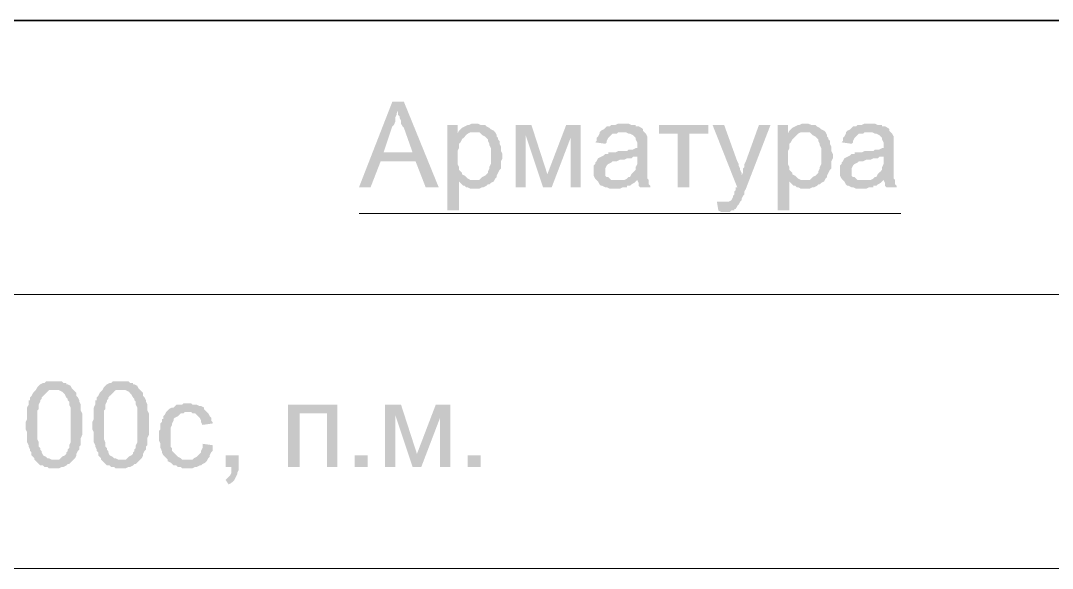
# Model space of a CAD drawing. Header units: millimetres. Extents: x -383313 to -161684, y -117025 to 99224.
# Drawn here: x -362985 to -359971, y -28882 to -27282 of the extents above; entities that cross this region are included whole.
import ezdxf

# ---------------------------------------------------------------- set-up
doc = ezdxf.new("R2010")
doc.units = ezdxf.units.MM
doc.header["$MEASUREMENT"] = 0
doc.layers.add('PDF_Geometry', color=7, linetype='Continuous')
doc.layers.add('PDF_Solid Fills', color=7, linetype='Continuous')

# ---------------------------------------------------------------- blocks, each defined once
blk = doc.blocks.new('A$Cf5759c35')
at = {"layer": 'PDF_Solid Fills'}
for points in [[(-3403.6, -9254.1), (-3437.5, -9254.1), (-3534.8, -9503.8), (-3501, -9503.8), (-3471.3, -9427.6), (-3369.7, -9427.6), (-3462.9, -9402.2), (-3437.5, -9326), (-3437.5, -9326), (-3433.2, -9321.8), (-3429, -9313.3), (-3429, -9309.1), (-3429, -9300.6), (-3424.8, -9292.2), (-3424.8, -9287.9), (-3420.5, -9279.5)], [(-3403.6, -9254.1), (-3420.5, -9279.5), (-3420.5, -9292.2), (-3416.3, -9296.4), (-3416.3, -9300.6), (-3412.1, -9309.1), (-3412.1, -9317.6), (-3407.8, -9326), (-3403.6, -9330.3), (-3378.2, -9402.2), (-3462.9, -9402.2), (-3369.7, -9427.6), (-3340.1, -9503.8), (-3302, -9503.8)], [(-3247, -9321.8), (-3276.6, -9321.8), (-3276.6, -9571.6), (-3242.7, -9571.6), (-3242.7, -9486.9), (-3200.4, -9482.7), (-3204.6, -9482.7), (-3208.9, -9482.7), (-3217.3, -9478.4), (-3221.6, -9474.2), (-3225.8, -9470), (-3234.3, -9465.7), (-3234.3, -9461.5), (-3238.5, -9457.3), (-3242.7, -9453), (-3242.7, -9444.6), (-3247, -9436.1), (-3247, -9431.9), (-3247, -9423.4), (-3247, -9414.9), (-3247, -9410.7), (-3247, -9402.2), (-3247, -9398), (-3242.7, -9389.5), (-3242.7, -9381.1), (-3242.7, -9376.8), (-3238.5, -9372.6), (-3234.3, -9364.1), (-3230, -9359.9), (-3225.8, -9355.7), (-3221.6, -9351.4), (-3217.3, -9347.2), (-3247, -9347.2)], [(-3242.7, -9338.7), (-3247, -9347.2), (-3217.3, -9347.2), (-3208.9, -9343), (-3204.6, -9343), (-3196.2, -9343)], [(-3196.2, -9317.6), (-3196.2, -9317.6), (-3204.6, -9317.6), (-3213.1, -9321.8), (-3217.3, -9321.8), (-3225.8, -9326), (-3225.8, -9326), (-3234.3, -9330.3), (-3238.5, -9334.5), (-3242.7, -9338.7), (-3196.2, -9343), (-3191.9, -9343), (-3183.5, -9343), (-3179.2, -9347.2), (-3175, -9351.4), (-3166.5, -9355.7), (-3162.3, -9359.9), (-3158.1, -9364.1), (-3158.1, -9368.4), (-3153.8, -9376.8), (-3153.8, -9381.1), (-3149.6, -9389.5), (-3149.6, -9393.8), (-3149.6, -9402.2), (-3149.6, -9410.7), (-3149.6, -9414.9), (-3149.6, -9423.4), (-3149.6, -9431.9), (-3149.6, -9436.1), (-3153.8, -9444.6), (-3153.8, -9448.8), (-3158.1, -9457.3), (-3158.1, -9461.5), (-3162.3, -9465.7), (-3166.5, -9470), (-3175, -9474.2), (-3179.2, -9478.4), (-3183.5, -9482.7), (-3191.9, -9482.7), (-3200.4, -9482.7), (-3242.7, -9486.9), (-3242.7, -9486.9), (-3234.3, -9495.4), (-3230, -9499.6), (-3225.8, -9499.6), (-3221.6, -9503.8), (-3217.3, -9503.8), (-3208.9, -9508.1), (-3204.6, -9508.1), (-3196.2, -9508.1), (-3196.2, -9508.1), (-3187.7, -9508.1), (-3183.5, -9508.1), (-3175, -9503.8), (-3170.8, -9503.8), (-3162.3, -9499.6), (-3158.1, -9495.4), (-3153.8, -9495.4), (-3149.6, -9491.1), (-3141.1, -9486.9), (-3136.9, -9478.4), (-3132.7, -9474.2), (-3132.7, -9470), (-3128.4, -9461.5), (-3128.4, -9461.5), (-3124.2, -9453), (-3120, -9448.8), (-3120, -9440.3), (-3120, -9431.9), (-3120, -9427.6), (-3115.7, -9419.2), (-3115.7, -9410.7), (-3115.7, -9410.7), (-3115.7, -9406.5), (-3120, -9398), (-3120, -9389.5), (-3120, -9385.3), (-3124.2, -9376.8), (-3124.2, -9368.4), (-3128.4, -9364.1), (-3128.4, -9359.9), (-3132.7, -9355.7), (-3132.7, -9351.4), (-3136.9, -9343), (-3141.1, -9338.7), (-3149.6, -9334.5), (-3153.8, -9330.3), (-3153.8, -9330.3), (-3162.3, -9326), (-3166.5, -9321.8), (-3175, -9321.8), (-3179.2, -9321.8), (-3187.7, -9317.6)], [(-3031.1, -9321.8), (-3077.6, -9321.8), (-3077.6, -9503.8), (-3048, -9503.8), (-3048, -9351.4)], [(-2887.1, -9321.8), (-2929.5, -9321.8), (-2984.5, -9465.7), (-2997.2, -9503.8), (-2971.8, -9503.8), (-2916.8, -9359.9)], [(-2832.1, -9343), (-2832.1, -9347.2), (-2836.3, -9355.7), (-2840.6, -9359.9), (-2840.6, -9368.4), (-2844.8, -9372.6), (-2815.2, -9376.8), (-2810.9, -9372.6), (-2810.9, -9368.4), (-2806.7, -9359.9), (-2802.5, -9355.7), (-2798.2, -9351.4), (-2794, -9347.2), (-2789.8, -9347.2), (-2781.3, -9347.2), (-2777.1, -9343), (-2768.6, -9343)], [(-2760.1, -9317.6), (-2760.1, -9317.6), (-2777.1, -9317.6), (-2785.5, -9321.8), (-2789.8, -9321.8), (-2798.2, -9321.8), (-2802.5, -9326), (-2810.9, -9326), (-2815.2, -9330.3), (-2819.4, -9334.5), (-2827.9, -9338.7), (-2832.1, -9343), (-2768.6, -9343), (-2764.4, -9343), (-2755.9, -9343), (-2747.4, -9347.2), (-2743.2, -9347.2), (-2734.7, -9351.4), (-2730.5, -9355.7), (-2730.5, -9355.7), (-2726.3, -9359.9), (-2726.3, -9364.1), (-2722, -9372.6), (-2722, -9381.1), (-2722, -9381.1), (-2722, -9389.5), (-2726.3, -9389.5), (-2734.7, -9393.8), (-2739, -9393.8), (-2747.4, -9393.8), (-2751.7, -9398), (-2760.1, -9398), (-2768.6, -9398), (-2777.1, -9398), (-2785.5, -9402.2), (-2794, -9402.2), (-2798.2, -9402.2), (-2806.7, -9402.2), (-2806.7, -9406.5), (-2815.2, -9406.5), (-2819.4, -9410.7), (-2722, -9414.9), (-2722, -9423.4), (-2722, -9427.6), (-2722, -9436.1), (-2726.3, -9444.6), (-2726.3, -9448.8), (-2726.3, -9453), (-2730.5, -9457.3), (-2734.7, -9461.5), (-2739, -9465.7), (-2743.2, -9474.2), (-2747.4, -9474.2), (-2751.7, -9478.4), (-2760.1, -9482.7), (-2722, -9482.7), (-2722, -9482.7), (-2717.8, -9491.1), (-2717.8, -9499.6), (-2713.6, -9503.8), (-2683.9, -9503.8), (-2683.9, -9499.6), (-2688.2, -9495.4), (-2688.2, -9486.9), (-2688.2, -9482.7), (-2692.4, -9478.4), (-2692.4, -9474.2), (-2692.4, -9470), (-2692.4, -9465.7), (-2692.4, -9457.3), (-2692.4, -9448.8), (-2692.4, -9440.3), (-2692.4, -9427.6), (-2692.4, -9385.3), (-2692.4, -9385.3), (-2692.4, -9376.8), (-2692.4, -9368.4), (-2692.4, -9364.1), (-2692.4, -9359.9), (-2692.4, -9355.7), (-2696.6, -9347.2), (-2700.9, -9343), (-2705.1, -9338.7), (-2705.1, -9334.5), (-2709.3, -9330.3), (-2717.8, -9326), (-2726.3, -9326), (-2726.3, -9321.8), (-2734.7, -9321.8), (-2739, -9321.8), (-2747.4, -9317.6), (-2755.9, -9317.6)], [(-2514.6, -9321.8), (-2658.5, -9321.8), (-2658.5, -9347.2), (-2603.5, -9347.2), (-2603.5, -9503.8), (-2569.6, -9503.8), (-2569.6, -9347.2), (-2514.6, -9347.2)], [(-2468, -9321.8), (-2501.9, -9321.8), (-2429.9, -9503.8), (-2417.2, -9470), (-2417.2, -9465.7), (-2417.2, -9461.5), (-2421.5, -9453), (-2421.5, -9448.8), (-2425.7, -9440.3), (-2425.7, -9436.1), (-2429.9, -9427.6)], [(-2332.6, -9321.8), (-2366.4, -9321.8), (-2404.5, -9427.6), (-2404.5, -9427.6), (-2408.8, -9436.1), (-2408.8, -9444.6), (-2413, -9448.8), (-2413, -9457.3), (-2413, -9461.5), (-2417.2, -9470), (-2429.9, -9503.8), (-2434.2, -9503.8), (-2434.2, -9512.3), (-2438.4, -9516.5), (-2438.4, -9525), (-2442.6, -9529.2), (-2442.6, -9533.5), (-2442.6, -9533.5), (-2446.9, -9541.9), (-2455.3, -9546.2), (-2455.3, -9546.2), (-2463.8, -9546.2), (-2472.3, -9546.2), (-2421.5, -9546.2), (-2421.5, -9546.2), (-2417.2, -9541.9), (-2417.2, -9537.7), (-2413, -9529.2), (-2408.8, -9525), (-2408.8, -9516.5), (-2404.5, -9508.1)], [(-2281.8, -9321.8), (-2311.4, -9321.8), (-2311.4, -9571.6), (-2277.5, -9571.6), (-2277.5, -9486.9), (-2235.2, -9482.7), (-2239.4, -9482.7), (-2243.7, -9482.7), (-2252.1, -9478.4), (-2256.4, -9474.2), (-2260.6, -9470), (-2269.1, -9465.7), (-2269.1, -9461.5), (-2273.3, -9457.3), (-2277.5, -9453), (-2277.5, -9444.6), (-2281.8, -9436.1), (-2281.8, -9431.9), (-2281.8, -9423.4), (-2281.8, -9414.9), (-2281.8, -9410.7), (-2281.8, -9402.2), (-2281.8, -9398), (-2277.5, -9389.5), (-2277.5, -9381.1), (-2277.5, -9376.8), (-2273.3, -9372.6), (-2269.1, -9364.1), (-2264.8, -9359.9), (-2260.6, -9355.7), (-2256.4, -9351.4), (-2252.1, -9347.2), (-2281.8, -9347.2)], [(-2277.5, -9338.7), (-2281.8, -9347.2), (-2252.1, -9347.2), (-2243.7, -9343), (-2239.4, -9343), (-2231, -9343)], [(-2231, -9317.6), (-2231, -9317.6), (-2239.4, -9317.6), (-2247.9, -9321.8), (-2252.1, -9321.8), (-2260.6, -9326), (-2260.6, -9326), (-2269.1, -9330.3), (-2273.3, -9334.5), (-2277.5, -9338.7), (-2231, -9343), (-2226.7, -9343), (-2218.3, -9343), (-2214, -9347.2), (-2209.8, -9351.4), (-2201.3, -9355.7), (-2197.1, -9359.9), (-2192.9, -9364.1), (-2192.9, -9368.4), (-2188.6, -9376.8), (-2188.6, -9381.1), (-2184.4, -9389.5), (-2184.4, -9393.8), (-2184.4, -9402.2), (-2184.4, -9410.7), (-2184.4, -9414.9), (-2184.4, -9423.4), (-2184.4, -9431.9), (-2184.4, -9436.1), (-2188.6, -9444.6), (-2188.6, -9448.8), (-2192.9, -9457.3), (-2192.9, -9461.5), (-2197.1, -9465.7), (-2201.3, -9470), (-2209.8, -9474.2), (-2214, -9478.4), (-2218.3, -9482.7), (-2226.7, -9482.7), (-2235.2, -9482.7), (-2277.5, -9486.9), (-2277.5, -9486.9), (-2269.1, -9495.4), (-2264.8, -9499.6), (-2260.6, -9499.6), (-2256.4, -9503.8), (-2252.1, -9503.8), (-2243.7, -9508.1), (-2239.4, -9508.1), (-2231, -9508.1), (-2231, -9508.1), (-2222.5, -9508.1), (-2218.3, -9508.1), (-2209.8, -9503.8), (-2205.6, -9503.8), (-2197.1, -9499.6), (-2192.9, -9495.4), (-2188.6, -9495.4), (-2184.4, -9491.1), (-2175.9, -9486.9), (-2171.7, -9478.4), (-2167.5, -9474.2), (-2167.5, -9470), (-2163.2, -9461.5), (-2163.2, -9461.5), (-2159, -9453), (-2154.8, -9448.8), (-2154.8, -9440.3), (-2154.8, -9431.9), (-2154.8, -9427.6), (-2150.5, -9419.2), (-2150.5, -9410.7), (-2150.5, -9410.7), (-2150.5, -9406.5), (-2154.8, -9398), (-2154.8, -9389.5), (-2154.8, -9385.3), (-2159, -9376.8), (-2159, -9368.4), (-2163.2, -9364.1), (-2163.2, -9359.9), (-2167.5, -9355.7), (-2167.5, -9351.4), (-2171.7, -9343), (-2175.9, -9338.7), (-2184.4, -9334.5), (-2188.6, -9330.3), (-2188.6, -9330.3), (-2197.1, -9326), (-2201.3, -9321.8), (-2209.8, -9321.8), (-2214, -9321.8), (-2222.5, -9317.6)], [(-2112.4, -9343), (-2112.4, -9347.2), (-2116.7, -9355.7), (-2120.9, -9359.9), (-2120.9, -9368.4), (-2125.1, -9372.6), (-2095.5, -9376.8), (-2091.3, -9372.6), (-2091.3, -9368.4), (-2087, -9359.9), (-2082.8, -9355.7), (-2078.6, -9351.4), (-2074.3, -9347.2), (-2070.1, -9347.2), (-2061.6, -9347.2), (-2057.4, -9343), (-2048.9, -9343)], [(-2040.5, -9317.6), (-2040.5, -9317.6), (-2057.4, -9317.6), (-2065.9, -9321.8), (-2070.1, -9321.8), (-2078.6, -9321.8), (-2082.8, -9326), (-2091.3, -9326), (-2095.5, -9330.3), (-2099.7, -9334.5), (-2108.2, -9338.7), (-2112.4, -9343), (-2048.9, -9343), (-2044.7, -9343), (-2036.2, -9343), (-2027.8, -9347.2), (-2023.5, -9347.2), (-2015.1, -9351.4), (-2010.8, -9355.7), (-2010.8, -9355.7), (-2006.6, -9359.9), (-2006.6, -9364.1), (-2002.4, -9372.6), (-2002.4, -9381.1), (-2002.4, -9381.1), (-2002.4, -9389.5), (-2006.6, -9389.5), (-2015.1, -9393.8), (-2019.3, -9393.8), (-2027.8, -9393.8), (-2032, -9398), (-2040.5, -9398), (-2048.9, -9398), (-2057.4, -9398), (-2065.9, -9402.2), (-2074.3, -9402.2), (-2078.6, -9402.2), (-2087, -9402.2), (-2087, -9406.5), (-2095.5, -9406.5), (-2099.7, -9410.7), (-2002.4, -9414.9), (-2002.4, -9423.4), (-2002.4, -9427.6), (-2002.4, -9436.1), (-2006.6, -9444.6), (-2006.6, -9448.8), (-2006.6, -9453), (-2010.8, -9457.3), (-2015.1, -9461.5), (-2019.3, -9465.7), (-2023.5, -9474.2), (-2027.8, -9474.2), (-2032, -9478.4), (-2040.5, -9482.7), (-2002.4, -9482.7), (-2002.4, -9482.7), (-1998.1, -9491.1), (-1998.1, -9499.6), (-1993.9, -9503.8), (-1964.3, -9503.8), (-1964.3, -9499.6), (-1968.5, -9495.4), (-1968.5, -9486.9), (-1968.5, -9482.7), (-1972.7, -9478.4), (-1972.7, -9474.2), (-1972.7, -9470), (-1972.7, -9465.7), (-1972.7, -9457.3), (-1972.7, -9448.8), (-1972.7, -9440.3), (-1972.7, -9427.6), (-1972.7, -9385.3), (-1972.7, -9385.3), (-1972.7, -9376.8), (-1972.7, -9368.4), (-1972.7, -9364.1), (-1972.7, -9359.9), (-1972.7, -9355.7), (-1977, -9347.2), (-1981.2, -9343), (-1985.4, -9338.7), (-1985.4, -9334.5), (-1989.7, -9330.3), (-1998.1, -9326), (-2006.6, -9326), (-2006.6, -9321.8), (-2015.1, -9321.8), (-2019.3, -9321.8), (-2027.8, -9317.6), (-2036.2, -9317.6)], [(-2819.4, -9410.7), (-2827.9, -9414.9), (-2827.9, -9414.9), (-2836.3, -9419.2), (-2840.6, -9427.6), (-2844.8, -9431.9), (-2844.8, -9436.1), (-2849, -9440.3), (-2849, -9448.8), (-2849, -9457.3), (-2849, -9457.3), (-2849, -9465.7), (-2849, -9470), (-2844.8, -9478.4), (-2840.6, -9482.7), (-2836.3, -9486.9), (-2832.1, -9495.4), (-2832.1, -9495.4), (-2827.9, -9499.6), (-2823.6, -9499.6), (-2815.2, -9503.8), (-2810.9, -9503.8), (-2802.5, -9508.1), (-2794, -9508.1), (-2785.5, -9508.1), (-2781.3, -9508.1), (-2772.8, -9508.1), (-2764.4, -9503.8), (-2760.1, -9503.8), (-2751.7, -9503.8), (-2751.7, -9499.6), (-2743.2, -9499.6), (-2739, -9495.4), (-2730.5, -9491.1), (-2726.3, -9486.9), (-2781.3, -9482.7), (-2781.3, -9482.7), (-2789.8, -9482.7), (-2798.2, -9482.7), (-2802.5, -9478.4), (-2806.7, -9474.2), (-2810.9, -9474.2), (-2815.2, -9470), (-2815.2, -9461.5), (-2815.2, -9457.3), (-2815.2, -9453), (-2815.2, -9448.8), (-2810.9, -9440.3), (-2810.9, -9440.3), (-2806.7, -9436.1), (-2798.2, -9431.9), (-2794, -9427.6), (-2789.8, -9427.6), (-2781.3, -9427.6), (-2772.8, -9423.4), (-2768.6, -9423.4), (-2760.1, -9423.4), (-2751.7, -9419.2), (-2747.4, -9419.2), (-2739, -9419.2), (-2734.7, -9414.9), (-2726.3, -9414.9), (-2722, -9414.9)], [(-2099.7, -9410.7), (-2108.2, -9414.9), (-2108.2, -9414.9), (-2116.7, -9419.2), (-2120.9, -9427.6), (-2125.1, -9431.9), (-2125.1, -9436.1), (-2129.4, -9440.3), (-2129.4, -9448.8), (-2129.4, -9457.3), (-2129.4, -9457.3), (-2129.4, -9465.7), (-2129.4, -9470), (-2125.1, -9478.4), (-2120.9, -9482.7), (-2116.7, -9486.9), (-2112.4, -9495.4), (-2112.4, -9495.4), (-2108.2, -9499.6), (-2104, -9499.6), (-2095.5, -9503.8), (-2091.3, -9503.8), (-2082.8, -9508.1), (-2074.3, -9508.1), (-2065.9, -9508.1), (-2061.6, -9508.1), (-2053.2, -9508.1), (-2044.7, -9503.8), (-2040.5, -9503.8), (-2032, -9503.8), (-2032, -9499.6), (-2023.5, -9499.6), (-2019.3, -9495.4), (-2010.8, -9491.1), (-2006.6, -9486.9), (-2061.6, -9482.7), (-2061.6, -9482.7), (-2070.1, -9482.7), (-2078.6, -9482.7), (-2082.8, -9478.4), (-2087, -9474.2), (-2091.3, -9474.2), (-2095.5, -9470), (-2095.5, -9461.5), (-2095.5, -9457.3), (-2095.5, -9453), (-2095.5, -9448.8), (-2091.3, -9440.3), (-2091.3, -9440.3), (-2087, -9436.1), (-2078.6, -9431.9), (-2074.3, -9427.6), (-2070.1, -9427.6), (-2061.6, -9427.6), (-2053.2, -9423.4), (-2048.9, -9423.4), (-2040.5, -9423.4), (-2032, -9419.2), (-2027.8, -9419.2), (-2019.3, -9419.2), (-2015.1, -9414.9), (-2006.6, -9414.9), (-2002.4, -9414.9)], [(-2489.2, -9546.2), (-2485, -9571.6), (-2476.5, -9575.8), (-2451.1, -9575.8), (-2446.9, -9571.6), (-2438.4, -9571.6), (-2438.4, -9567.3), (-2434.2, -9567.3), (-2429.9, -9558.9), (-2425.7, -9554.6), (-2421.5, -9546.2), (-2472.3, -9546.2), (-2472.3, -9546.2), (-2480.7, -9546.2)], [(-4478.9, -10096.5), (-4483.1, -10100.7), (-4487.3, -10105), (-4491.6, -10113.4), (-4495.8, -10117.7), (-4495.8, -10126.1), (-4500, -10126.1), (-4500, -10134.6), (-4500, -10138.8), (-4504.3, -10147.3), (-4504.3, -10151.5), (-4504.3, -10160), (-4504.3, -10164.2), (-4504.3, -10172.7), (-4504.3, -10181.2), (-4508.5, -10189.6), (-4508.5, -10198.1), (-4508.5, -10202.3), (-4508.5, -10210.8), (-4504.3, -10219.3), (-4504.3, -10227.7), (-4504.3, -10236.2), (-4504.3, -10244.7), (-4504.3, -10248.9), (-4500, -10257.4), (-4500, -10261.6), (-4495.8, -10270.1), (-4495.8, -10274.3), (-4491.6, -10278.5), (-4491.6, -10287), (-4487.3, -10291.2), (-4483.1, -10295.5), (-4483.1, -10299.7), (-4478.9, -10303.9), (-4423.8, -10299.7), (-4428.1, -10299.7), (-4432.3, -10299.7), (-4440.8, -10295.5), (-4445, -10295.5), (-4449.2, -10291.2), (-4457.7, -10287), (-4461.9, -10278.5), (-4461.9, -10278.5), (-4461.9, -10274.3), (-4466.2, -10270.1), (-4466.2, -10265.8), (-4470.4, -10261.6), (-4470.4, -10253.1), (-4470.4, -10248.9), (-4474.6, -10240.4), (-4474.6, -10232), (-4474.6, -10223.5), (-4474.6, -10215), (-4474.6, -10206.6), (-4474.6, -10198.1), (-4474.6, -10189.6), (-4474.6, -10181.2), (-4474.6, -10172.7), (-4474.6, -10164.2), (-4474.6, -10155.8), (-4470.4, -10151.5), (-4470.4, -10143.1), (-4470.4, -10138.8), (-4466.2, -10130.4), (-4466.2, -10126.1), (-4461.9, -10121.9), (-4461.9, -10117.7), (-4457.7, -10113.4), (-4453.5, -10109.2), (-4449.2, -10105), (-4445, -10100.7), (-4440.8, -10096.5), (-4432.3, -10096.5), (-4423.8, -10096.5)], [(-4423.8, -10071.1), (-4423.8, -10071.1), (-4449.2, -10071.1), (-4453.5, -10075.3), (-4457.7, -10075.3), (-4466.2, -10079.6), (-4470.4, -10083.8), (-4470.4, -10083.8), (-4474.6, -10088), (-4478.9, -10096.5), (-4423.8, -10096.5), (-4423.8, -10096.5), (-4415.4, -10096.5), (-4411.1, -10096.5), (-4402.7, -10100.7), (-4398.4, -10105), (-4394.2, -10109.2), (-4390, -10117.7), (-4390, -10117.7), (-4385.7, -10121.9), (-4385.7, -10126.1), (-4381.5, -10130.4), (-4381.5, -10134.6), (-4381.5, -10138.8), (-4377.3, -10147.3), (-4377.3, -10155.8), (-4377.3, -10160), (-4377.3, -10168.5), (-4377.3, -10176.9), (-4377.3, -10189.6), (-4377.3, -10198.1), (-4377.3, -10198.1), (-4377.3, -10210.8), (-4377.3, -10219.3), (-4377.3, -10227.7), (-4377.3, -10236.2), (-4377.3, -10240.4), (-4377.3, -10248.9), (-4381.5, -10257.4), (-4381.5, -10261.6), (-4381.5, -10265.8), (-4385.7, -10270.1), (-4385.7, -10274.3), (-4390, -10278.5), (-4390, -10282.8), (-4394.2, -10287), (-4402.7, -10291.2), (-4406.9, -10295.5), (-4411.1, -10299.7), (-4419.6, -10299.7), (-4423.8, -10299.7), (-4478.9, -10303.9), (-4474.6, -10308.2), (-4470.4, -10312.4), (-4466.2, -10316.6), (-4457.7, -10316.6), (-4453.5, -10320.9), (-4445, -10320.9), (-4440.8, -10325.1), (-4432.3, -10325.1), (-4423.8, -10325.1), (-4423.8, -10325.1), (-4415.4, -10325.1), (-4411.1, -10325.1), (-4402.7, -10320.9), (-4398.4, -10320.9), (-4390, -10316.6), (-4385.7, -10312.4), (-4381.5, -10312.4), (-4377.3, -10308.2), (-4373, -10303.9), (-4368.8, -10299.7), (-4364.6, -10295.5), (-4360.3, -10287), (-4360.3, -10282.8), (-4356.1, -10274.3), (-4351.9, -10270.1), (-4351.9, -10265.8), (-4351.9, -10261.6), (-4347.6, -10257.4), (-4347.6, -10248.9), (-4347.6, -10244.7), (-4347.6, -10236.2), (-4343.4, -10227.7), (-4343.4, -10223.5), (-4343.4, -10215), (-4343.4, -10206.6), (-4343.4, -10198.1), (-4343.4, -10193.9), (-4343.4, -10185.4), (-4343.4, -10176.9), (-4343.4, -10168.5), (-4343.4, -10164.2), (-4347.6, -10155.8), (-4347.6, -10151.5), (-4347.6, -10143.1), (-4347.6, -10138.8), (-4351.9, -10130.4), (-4351.9, -10126.1), (-4356.1, -10117.7), (-4360.3, -10113.4), (-4360.3, -10105), (-4364.6, -10100.7), (-4364.6, -10100.7), (-4368.8, -10096.5), (-4373, -10092.3), (-4377.3, -10083.8), (-4385.7, -10079.6), (-4390, -10079.6), (-4390, -10075.3), (-4398.4, -10075.3), (-4402.7, -10071.1), (-4411.1, -10071.1), (-4419.6, -10071.1)], [(-4284.1, -10096.5), (-4288.4, -10100.7), (-4292.6, -10105), (-4296.8, -10113.4), (-4301.1, -10117.7), (-4301.1, -10126.1), (-4305.3, -10126.1), (-4305.3, -10134.6), (-4305.3, -10138.8), (-4309.5, -10147.3), (-4309.5, -10151.5), (-4309.5, -10160), (-4309.5, -10164.2), (-4309.5, -10172.7), (-4309.5, -10181.2), (-4313.8, -10189.6), (-4313.8, -10198.1), (-4313.8, -10202.3), (-4313.8, -10210.8), (-4309.5, -10219.3), (-4309.5, -10227.7), (-4309.5, -10236.2), (-4309.5, -10244.7), (-4309.5, -10248.9), (-4305.3, -10257.4), (-4305.3, -10261.6), (-4301.1, -10270.1), (-4301.1, -10274.3), (-4296.8, -10278.5), (-4296.8, -10287), (-4292.6, -10291.2), (-4288.4, -10295.5), (-4288.4, -10299.7), (-4284.1, -10303.9), (-4229.1, -10299.7), (-4233.3, -10299.7), (-4237.6, -10299.7), (-4246, -10295.5), (-4250.3, -10295.5), (-4254.5, -10291.2), (-4263, -10287), (-4267.2, -10278.5), (-4267.2, -10278.5), (-4267.2, -10274.3), (-4271.4, -10270.1), (-4271.4, -10265.8), (-4275.7, -10261.6), (-4275.7, -10253.1), (-4275.7, -10248.9), (-4279.9, -10240.4), (-4279.9, -10232), (-4279.9, -10223.5), (-4279.9, -10215), (-4279.9, -10206.6), (-4279.9, -10198.1), (-4279.9, -10189.6), (-4279.9, -10181.2), (-4279.9, -10172.7), (-4279.9, -10164.2), (-4279.9, -10155.8), (-4275.7, -10151.5), (-4275.7, -10143.1), (-4275.7, -10138.8), (-4271.4, -10130.4), (-4271.4, -10126.1), (-4267.2, -10121.9), (-4267.2, -10117.7), (-4263, -10113.4), (-4258.7, -10109.2), (-4254.5, -10105), (-4250.3, -10100.7), (-4246, -10096.5), (-4237.6, -10096.5), (-4229.1, -10096.5)], [(-4229.1, -10071.1), (-4229.1, -10071.1), (-4254.5, -10071.1), (-4258.7, -10075.3), (-4263, -10075.3), (-4271.4, -10079.6), (-4275.7, -10083.8), (-4275.7, -10083.8), (-4279.9, -10088), (-4284.1, -10096.5), (-4229.1, -10096.5), (-4229.1, -10096.5), (-4220.6, -10096.5), (-4216.4, -10096.5), (-4207.9, -10100.7), (-4203.7, -10105), (-4199.5, -10109.2), (-4195.2, -10117.7), (-4195.2, -10117.7), (-4191, -10121.9), (-4191, -10126.1), (-4186.8, -10130.4), (-4186.8, -10134.6), (-4186.8, -10138.8), (-4182.5, -10147.3), (-4182.5, -10155.8), (-4182.5, -10160), (-4182.5, -10168.5), (-4182.5, -10176.9), (-4182.5, -10189.6), (-4182.5, -10198.1), (-4182.5, -10198.1), (-4182.5, -10210.8), (-4182.5, -10219.3), (-4182.5, -10227.7), (-4182.5, -10236.2), (-4182.5, -10240.4), (-4182.5, -10248.9), (-4186.8, -10257.4), (-4186.8, -10261.6), (-4186.8, -10265.8), (-4191, -10270.1), (-4191, -10274.3), (-4195.2, -10278.5), (-4195.2, -10282.8), (-4199.5, -10287), (-4207.9, -10291.2), (-4212.2, -10295.5), (-4216.4, -10299.7), (-4224.9, -10299.7), (-4229.1, -10299.7), (-4284.1, -10303.9), (-4279.9, -10308.2), (-4275.7, -10312.4), (-4271.4, -10316.6), (-4263, -10316.6), (-4258.7, -10320.9), (-4250.3, -10320.9), (-4246, -10325.1), (-4237.6, -10325.1), (-4229.1, -10325.1), (-4229.1, -10325.1), (-4220.6, -10325.1), (-4216.4, -10325.1), (-4207.9, -10320.9), (-4203.7, -10320.9), (-4195.2, -10316.6), (-4191, -10312.4), (-4186.8, -10312.4), (-4182.5, -10308.2), (-4178.3, -10303.9), (-4174.1, -10299.7), (-4169.8, -10295.5), (-4165.6, -10287), (-4165.6, -10282.8), (-4161.4, -10274.3), (-4157.1, -10270.1), (-4157.1, -10265.8), (-4157.1, -10261.6), (-4152.9, -10257.4), (-4152.9, -10248.9), (-4152.9, -10244.7), (-4152.9, -10236.2), (-4148.7, -10227.7), (-4148.7, -10223.5), (-4148.7, -10215), (-4148.7, -10206.6), (-4148.7, -10198.1), (-4148.7, -10193.9), (-4148.7, -10185.4), (-4148.7, -10176.9), (-4148.7, -10168.5), (-4148.7, -10164.2), (-4152.9, -10155.8), (-4152.9, -10151.5), (-4152.9, -10143.1), (-4152.9, -10138.8), (-4157.1, -10130.4), (-4157.1, -10126.1), (-4161.4, -10117.7), (-4165.6, -10113.4), (-4165.6, -10105), (-4169.8, -10100.7), (-4169.8, -10100.7), (-4174.1, -10096.5), (-4178.3, -10092.3), (-4182.5, -10083.8), (-4191, -10079.6), (-4195.2, -10079.6), (-4195.2, -10075.3), (-4203.7, -10075.3), (-4207.9, -10071.1), (-4216.4, -10071.1), (-4224.9, -10071.1)], [(-4034.4, -10134.6), (-4047.1, -10134.6), (-4051.3, -10138.8), (-4068.2, -10138.8), (-4072.5, -10143.1), (-4076.7, -10147.3), (-4080.9, -10147.3), (-4089.4, -10151.5), (-4093.6, -10155.8), (-4097.9, -10160), (-4102.1, -10168.5), (-4106.3, -10172.7), (-4106.3, -10181.2), (-4110.6, -10181.2), (-4110.6, -10189.6), (-4114.8, -10193.9), (-4114.8, -10202.3), (-4114.8, -10210.8), (-4119, -10215), (-4119, -10223.5), (-4119, -10232), (-4119, -10240.4), (-4119, -10244.7), (-4114.8, -10253.1), (-4114.8, -10261.6), (-4114.8, -10265.8), (-4110.6, -10274.3), (-4110.6, -10278.5), (-4106.3, -10287), (-4102.1, -10291.2), (-4097.9, -10295.5), (-4093.6, -10299.7), (-4034.4, -10299.7), (-4038.6, -10299.7), (-4042.8, -10299.7), (-4051.3, -10299.7), (-4055.5, -10295.5), (-4064, -10291.2), (-4068.2, -10287), (-4072.5, -10282.8), (-4072.5, -10282.8), (-4076.7, -10278.5), (-4080.9, -10274.3), (-4080.9, -10265.8), (-4085.2, -10261.6), (-4085.2, -10253.1), (-4085.2, -10248.9), (-4085.2, -10240.4), (-4085.2, -10232), (-4085.2, -10227.7), (-4085.2, -10219.3), (-4085.2, -10210.8), (-4085.2, -10206.6), (-4080.9, -10198.1), (-4080.9, -10193.9), (-4076.7, -10185.4), (-4076.7, -10181.2), (-4072.5, -10176.9), (-4072.5, -10176.9), (-4064, -10172.7), (-4059.8, -10168.5), (-4055.5, -10164.2), (-4047.1, -10164.2), (-4042.8, -10160), (-4034.4, -10160), (-3979.3, -10160), (-3983.6, -10155.8), (-3987.8, -10151.5), (-3987.8, -10147.3), (-3996.3, -10143.1), (-4000.5, -10143.1), (-4009, -10138.8), (-4013.2, -10138.8), (-4021.7, -10138.8), (-4025.9, -10134.6)], [(-3598.3, -10138.8), (-3742.3, -10138.8), (-3742.3, -10320.9), (-3708.4, -10320.9), (-3708.4, -10164.2), (-3628, -10164.2)], [(-3412.1, -10138.8), (-3458.6, -10138.8), (-3458.6, -10320.9), (-3429, -10320.9), (-3429, -10168.5)], [(-3268.1, -10138.8), (-3310.5, -10138.8), (-3365.5, -10282.8), (-3378.2, -10320.9), (-3352.8, -10320.9), (-3297.8, -10176.9)], [(-3979.3, -10160), (-4034.4, -10160), (-4025.9, -10160), (-4021.7, -10164.2), (-4013.2, -10164.2), (-4009, -10168.5), (-4004.7, -10172.7), (-4000.5, -10176.9), (-3996.3, -10185.4), (-3996.3, -10189.6), (-3992, -10198.1), (-3962.4, -10193.9), (-3962.4, -10189.6), (-3966.6, -10185.4), (-3966.6, -10176.9), (-3970.9, -10172.7), (-3975.1, -10164.2)], [(-3992, -10253.1), (-3992, -10265.8), (-3996.3, -10274.3), (-3996.3, -10278.5), (-4000.5, -10282.8), (-4004.7, -10287), (-4009, -10291.2), (-4017.4, -10295.5), (-4021.7, -10299.7), (-4030.1, -10299.7), (-4034.4, -10299.7), (-4093.6, -10299.7), (-4093.6, -10303.9), (-4085.2, -10308.2), (-4080.9, -10312.4), (-4076.7, -10316.6), (-4068.2, -10316.6), (-4064, -10320.9), (-4055.5, -10320.9), (-4051.3, -10325.1), (-4042.8, -10325.1), (-4034.4, -10325.1), (-4030.1, -10325.1), (-4021.7, -10325.1), (-4013.2, -10320.9), (-4009, -10320.9), (-4000.5, -10316.6), (-3996.3, -10316.6), (-3992, -10312.4), (-3983.6, -10308.2), (-3983.6, -10308.2), (-3979.3, -10303.9), (-3975.1, -10295.5), (-3970.9, -10291.2), (-3970.9, -10287), (-3966.6, -10278.5), (-3962.4, -10274.3), (-3962.4, -10265.8), (-3962.4, -10257.4)], [(-3886.2, -10287), (-3924.3, -10287), (-3924.3, -10320.9), (-3907.4, -10320.9), (-3907.4, -10325.1), (-3907.4, -10333.6), (-3907.4, -10337.8), (-3911.6, -10346.3), (-3915.8, -10350.5), (-3920.1, -10354.7), (-3924.3, -10359), (-3915.8, -10371.7), (-3915.8, -10371.7), (-3907.4, -10367.4), (-3903.1, -10363.2), (-3898.9, -10359), (-3894.7, -10350.5), (-3894.7, -10350.5), (-3890.4, -10342), (-3890.4, -10337.8), (-3886.2, -10329.3), (-3886.2, -10320.9)]]:
    blk.add_hatch(color=8, dxfattribs=at).paths.add_polyline_path(points)
at = {"layer": 'PDF_Geometry', "color": 8, "lineweight": 35}
blk.add_lwpolyline([(-13500.1, -9017), (4999.4, -9017)], dxfattribs=at)
at = {"layer": 'PDF_Geometry', "color": 8, "lineweight": 13}
for points in [[(-3534.8, -9580), (-1951.6, -9580)], [(-13500.1, -9817.1), (4999.4, -9817.1)], [(-13500.1, -10617.2), (4999.4, -10617.2)]]:
    blk.add_lwpolyline(points, dxfattribs=at)
at = {"layer": 'PDF_Solid Fills', "color": 8, "lineweight": 13}
for points in [[(-3031.1, -9321.8), (-3048, -9351.4), (-2984.5, -9465.7), (-2997.2, -9503.8)], [(-2887.1, -9321.8), (-2916.8, -9359.9), (-2887.1, -9503.8), (-2916.8, -9503.8)], [(-2760.1, -9482.7), (-2781.3, -9482.7), (-2722, -9482.7), (-2726.3, -9486.9)], [(-2040.5, -9482.7), (-2061.6, -9482.7), (-2002.4, -9482.7), (-2006.6, -9486.9)], [(-3598.3, -10138.8), (-3628, -10164.2), (-3598.3, -10320.9), (-3628, -10320.9)], [(-3412.1, -10138.8), (-3429, -10168.5), (-3365.5, -10282.8), (-3378.2, -10320.9)], [(-3268.1, -10138.8), (-3297.8, -10176.9), (-3268.1, -10320.9), (-3297.8, -10320.9)], [(-3547.5, -10320.9), (-3547.5, -10287), (-3509.4, -10320.9), (-3509.4, -10287)], [(-3217.3, -10320.9), (-3217.3, -10287), (-3179.2, -10320.9), (-3179.2, -10287)]]:
    blk.add_solid(points, dxfattribs=at)

msp = doc.modelspace()

# ---------------------------------------------------------------- block references
at = {"ltscale": 100}
msp.add_blockref('A$Cf5759c35', (-358461.97282, -18264.93104), dxfattribs=at)

doc.saveas('drawing.dxf')
